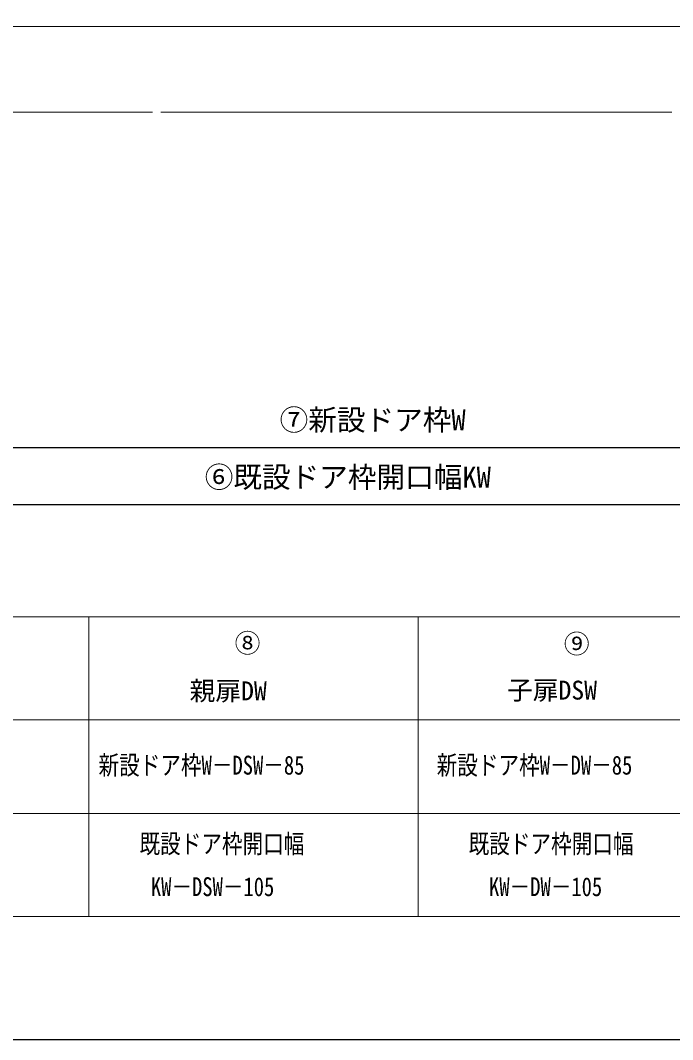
# Model space of a CAD drawing. Units: millimetres, scale not verified. Extents: x -525 to 525, y -783 to 779.
# Drawn here: x -139 to 88.9, y -782.9 to -426.6 of the extents above; entities that cross this region are included whole.
import ezdxf
from ezdxf.enums import TextEntityAlignment as Align

# ---------------------------------------------------------------- set-up
doc = ezdxf.new("R2010")
doc.units = ezdxf.units.MM
doc.header["$LTSCALE"] = 4
for name, color, linetype, lineweight in [('0-1_TABLE1', 7, 'Continuous', 18), ('0-5_YKK_12', 2, 'Continuous', 18), ('0-6_YKK_13', 4, 'Continuous', 18)]:
    doc.layers.add(name, color=color, linetype=linetype, lineweight=lineweight)
doc.layers.add('0-7_YKK_D', color=6, linetype='Continuous')
doc.layers.add('0-8_YKK_ZWAK', color=7, linetype='Continuous')
doc.styles.add('ＭＳ ゴシック', font='')
doc.styles.get('ＭＳ ゴシック').set_extended_font_data('MS Gothic')

msp = doc.modelspace()

# ---------------------------------------------------------------- linework, layer by layer
at = {"layer": '0-1_TABLE1'}
for p, q in [((-465, -635.075), (505, -635.075)), ((-115, -635.075), (-115, -739.87)), ((0, -635.075), (0, -739.87)), ((-465, -671.075), (505, -671.075)), ((-465, -703.87), (505, -703.87)), ((-465, -739.87), (505, -739.87))]:
    msp.add_line(p, q, dxfattribs=at)
at = {"layer": '0-5_YKK_12'}
msp.add_line((-407.369, -428.666), (390.609, -428.666), dxfattribs=at)
at = {"layer": '0-6_YKK_13'}
for p, q in [((-92.85, -428.671), (-171.1, -428.671)), ((-89.85, -428.671), (88.65, -428.671)), ((-92.85, -458.671), (-171.1, -458.671)), ((-89.85, -458.671), (88.65, -458.671))]:
    msp.add_line(p, q, dxfattribs=at)
at = {"layer": '0-7_YKK_D'}
for p, q in [((-206.6, -575.865), (202.4, -575.865)), ((-216.598, -595.865), (212.402, -595.865))]:
    msp.add_line(p, q, dxfattribs=at)
at = {"layer": '0-8_YKK_ZWAK'}
msp.add_lwpolyline([(-525, -782.9), (525, -782.9), (525, 747.1)], dxfattribs=at)

# ---------------------------------------------------------------- texts
at = {"layer": '0-1_TABLE1', "style": 'ＭＳ ゴシック'}
for s, p in [('⑧', (-64.097, -649.563)), ('⑨', (50.903, -649.819)), ('親扉DW', (-79.847, -666.251)), ('子扉DSW', (31.037, -665.995))]:
    msp.add_text(s, height=6.598, dxfattribs=at).set_placement(p, align=Align.BOTTOM_LEFT)
at = {"layer": '0-1_TABLE1', "style": 'ＭＳ ゴシック', "width": 0.8}
for s, p in [('新設ドア枠W－DSW－85', (-111.664, -692.228)), ('新設ドア枠W－DW－85', (6.486, -692.228)), ('既設ドア枠開口幅', (-97.345, -719.714)), ('既設ドア枠開口幅', (17.655, -719.714)), ('KW－DSW－105', (-93.377, -734.714)), ('KW－DW－105', (24.773, -734.714))]:
    msp.add_text(s, height=6.598, dxfattribs=at).set_placement(p, align=Align.BOTTOM_LEFT)
at = {"layer": '0-7_YKK_D', "style": 'ＭＳ ゴシック'}
for s, p in [('⑦新設ドア枠W', (-48.378, -572.104)), ('⑥既設ドア枠開口幅KW', (-74.541, -592.104))]:
    msp.add_text(s, height=7.331, dxfattribs=at).set_placement(p, align=Align.BOTTOM_LEFT)

doc.saveas('drawing.dxf')
